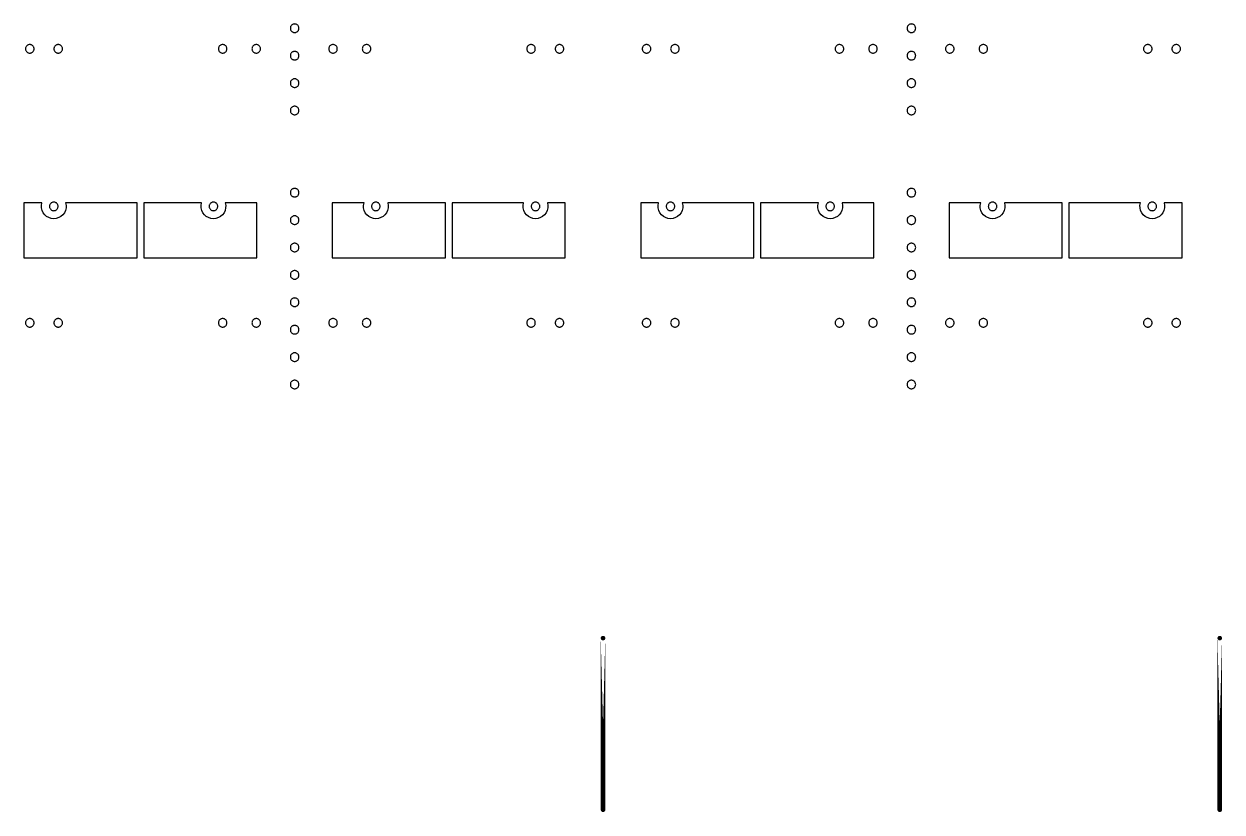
# Model space of a CAD drawing. Extents: x -100 to 100, y -100 to 100.
# Drawn here: x 32.99 to 53.93, y -64.24 to -50.46 of the extents above; entities that cross this region are included whole.
import ezdxf

# ---------------------------------------------------------------- set-up
doc = ezdxf.new("R2010")
doc.units = 0
doc.layers.get('0').update_dxf_attribs({"linetype": 'continuous'})
doc.layers.add('C4', color=7, linetype='continuous')

# ---------------------------------------------------------------- blocks, each defined once
blk = doc.blocks.new('LDI_XFL94-0512-011_C4_B1')
at = {"layer": 'C4'}
for points in [[(37.725, -53.338), (37.715, -53.339), (37.705, -53.341), (37.696, -53.344), (37.687, -53.348), (37.679, -53.354), (37.672, -53.36), (37.665, -53.368), (37.66, -53.376), (37.655, -53.384), (37.652, -53.394), (37.65, -53.403), (37.65, -53.413), (37.65, -53.423), (37.652, -53.433), (37.655, -53.442), (37.66, -53.451), (37.665, -53.459), (37.672, -53.466), (37.679, -53.473), (37.687, -53.478), (37.696, -53.482), (37.705, -53.486), (37.715, -53.488), (37.725, -53.488), (37.734, -53.488), (37.744, -53.486), (37.753, -53.482), (37.762, -53.478), (37.77, -53.473), (37.778, -53.466), (37.784, -53.459), (37.79, -53.451), (37.794, -53.442), (37.797, -53.433), (37.799, -53.423), (37.8, -53.413), (37.799, -53.403), (37.797, -53.394), (37.794, -53.384), (37.79, -53.376), (37.784, -53.368), (37.778, -53.36), (37.77, -53.354), (37.762, -53.348), (37.753, -53.344), (37.744, -53.341), (37.734, -53.339), (37.725, -53.338)], [(48.503, -53.338), (48.493, -53.339), (48.484, -53.341), (48.474, -53.344), (48.465, -53.348), (48.457, -53.354), (48.45, -53.36), (48.443, -53.368), (48.438, -53.376), (48.434, -53.384), (48.431, -53.394), (48.429, -53.403), (48.428, -53.413), (48.429, -53.423), (48.431, -53.433), (48.434, -53.442), (48.438, -53.451), (48.443, -53.459), (48.45, -53.466), (48.457, -53.473), (48.465, -53.478), (48.474, -53.482), (48.484, -53.486), (48.493, -53.488), (48.503, -53.488), (48.513, -53.488), (48.522, -53.486), (48.532, -53.482), (48.54, -53.478), (48.549, -53.473), (48.556, -53.466), (48.562, -53.459), (48.568, -53.451), (48.572, -53.442), (48.575, -53.433), (48.577, -53.423), (48.578, -53.413), (48.577, -53.403), (48.575, -53.394), (48.572, -53.384), (48.568, -53.376), (48.562, -53.368), (48.556, -53.36), (48.549, -53.354), (48.54, -53.348), (48.532, -53.344), (48.522, -53.341), (48.513, -53.339), (48.503, -53.338)], [(32.994, -54.551), (34.97, -54.551), (34.97, -53.593), (33.722, -53.593), (33.73, -53.636), (33.729, -53.681), (33.718, -53.724), (33.7, -53.764), (33.673, -53.799), (33.64, -53.828), (33.601, -53.85), (33.559, -53.864), (33.515, -53.868), (33.471, -53.864), (33.429, -53.85), (33.39, -53.828), (33.357, -53.799), (33.33, -53.764), (33.311, -53.724), (33.301, -53.681), (33.3, -53.636), (33.308, -53.593), (32.994, -53.593), (32.994, -54.551)], [(33.515, -53.578), (33.505, -53.578), (33.496, -53.58), (33.486, -53.583), (33.477, -53.588), (33.469, -53.593), (33.462, -53.6), (33.455, -53.607), (33.45, -53.615), (33.446, -53.624), (33.443, -53.633), (33.441, -53.643), (33.44, -53.653), (33.441, -53.662), (33.443, -53.672), (33.446, -53.681), (33.45, -53.69), (33.455, -53.698), (33.462, -53.706), (33.469, -53.712), (33.477, -53.718), (33.486, -53.722), (33.496, -53.725), (33.505, -53.727), (33.515, -53.728), (33.525, -53.727), (33.534, -53.725), (33.544, -53.722), (33.552, -53.718), (33.561, -53.712), (33.568, -53.706), (33.574, -53.698), (33.58, -53.69), (33.584, -53.681), (33.587, -53.672), (33.589, -53.662), (33.59, -53.653), (33.589, -53.643), (33.587, -53.633), (33.584, -53.624), (33.58, -53.615), (33.574, -53.607), (33.568, -53.6), (33.561, -53.593), (33.552, -53.588), (33.544, -53.583), (33.534, -53.58), (33.525, -53.578), (33.515, -53.578)], [(35.09, -54.551), (37.066, -54.551), (37.066, -53.593), (36.512, -53.593), (36.52, -53.636), (36.519, -53.681), (36.509, -53.724), (36.49, -53.764), (36.463, -53.799), (36.43, -53.828), (36.392, -53.85), (36.349, -53.864), (36.305, -53.868), (36.261, -53.864), (36.219, -53.85), (36.181, -53.828), (36.147, -53.799), (36.121, -53.764), (36.102, -53.724), (36.092, -53.681), (36.09, -53.636), (36.098, -53.593), (35.09, -53.593), (35.09, -54.551)], [(36.305, -53.578), (36.296, -53.578), (36.286, -53.58), (36.277, -53.583), (36.268, -53.588), (36.26, -53.593), (36.252, -53.6), (36.246, -53.607), (36.24, -53.615), (36.236, -53.624), (36.233, -53.633), (36.231, -53.643), (36.23, -53.653), (36.231, -53.662), (36.233, -53.672), (36.236, -53.681), (36.24, -53.69), (36.246, -53.698), (36.252, -53.706), (36.26, -53.712), (36.268, -53.718), (36.277, -53.722), (36.286, -53.725), (36.296, -53.727), (36.305, -53.728), (36.315, -53.727), (36.325, -53.725), (36.334, -53.722), (36.343, -53.718), (36.351, -53.712), (36.358, -53.706), (36.365, -53.698), (36.37, -53.69), (36.375, -53.681), (36.378, -53.672), (36.38, -53.662), (36.38, -53.653), (36.38, -53.643), (36.378, -53.633), (36.375, -53.624), (36.37, -53.615), (36.365, -53.607), (36.358, -53.6), (36.351, -53.593), (36.343, -53.588), (36.334, -53.583), (36.325, -53.58), (36.315, -53.578), (36.305, -53.578)], [(40.359, -53.593), (39.351, -53.593), (39.359, -53.636), (39.357, -53.681), (39.347, -53.724), (39.328, -53.764), (39.302, -53.799), (39.269, -53.828), (39.23, -53.85), (39.188, -53.864), (39.144, -53.868), (39.1, -53.864), (39.057, -53.85), (39.019, -53.828), (38.986, -53.799), (38.959, -53.764), (38.94, -53.724), (38.93, -53.681), (38.929, -53.636), (38.937, -53.593), (38.383, -53.593), (38.383, -54.551), (40.359, -54.551), (40.359, -53.593)], [(39.144, -53.578), (39.134, -53.578), (39.124, -53.58), (39.115, -53.583), (39.106, -53.588), (39.098, -53.593), (39.091, -53.6), (39.084, -53.607), (39.079, -53.615), (39.074, -53.624), (39.071, -53.633), (39.069, -53.643), (39.069, -53.653), (39.069, -53.662), (39.071, -53.672), (39.074, -53.681), (39.079, -53.69), (39.084, -53.698), (39.091, -53.706), (39.098, -53.712), (39.106, -53.718), (39.115, -53.722), (39.124, -53.725), (39.134, -53.727), (39.144, -53.728), (39.154, -53.727), (39.163, -53.725), (39.172, -53.722), (39.181, -53.718), (39.189, -53.712), (39.197, -53.706), (39.203, -53.698), (39.209, -53.69), (39.213, -53.681), (39.216, -53.672), (39.218, -53.662), (39.219, -53.653), (39.218, -53.643), (39.216, -53.633), (39.213, -53.624), (39.209, -53.615), (39.203, -53.607), (39.197, -53.6), (39.189, -53.593), (39.181, -53.588), (39.172, -53.583), (39.163, -53.58), (39.154, -53.578), (39.144, -53.578)], [(42.455, -53.593), (42.141, -53.593), (42.149, -53.636), (42.148, -53.681), (42.138, -53.724), (42.119, -53.764), (42.092, -53.799), (42.059, -53.828), (42.02, -53.85), (41.978, -53.864), (41.934, -53.868), (41.89, -53.864), (41.848, -53.85), (41.809, -53.828), (41.776, -53.799), (41.749, -53.764), (41.731, -53.724), (41.72, -53.681), (41.719, -53.636), (41.727, -53.593), (40.479, -53.593), (40.479, -54.551), (42.455, -54.551), (42.455, -53.593)], [(41.934, -53.578), (41.924, -53.578), (41.915, -53.58), (41.905, -53.583), (41.897, -53.588), (41.888, -53.593), (41.881, -53.6), (41.875, -53.607), (41.869, -53.615), (41.865, -53.624), (41.862, -53.633), (41.86, -53.643), (41.859, -53.653), (41.86, -53.662), (41.862, -53.672), (41.865, -53.681), (41.869, -53.69), (41.875, -53.698), (41.881, -53.706), (41.888, -53.712), (41.897, -53.718), (41.905, -53.722), (41.915, -53.725), (41.924, -53.727), (41.934, -53.728), (41.944, -53.727), (41.954, -53.725), (41.963, -53.722), (41.972, -53.718), (41.98, -53.712), (41.987, -53.706), (41.994, -53.698), (41.999, -53.69), (42.003, -53.681), (42.007, -53.672), (42.008, -53.662), (42.009, -53.653), (42.008, -53.643), (42.007, -53.633), (42.003, -53.624), (41.999, -53.615), (41.994, -53.607), (41.987, -53.6), (41.98, -53.593), (41.972, -53.588), (41.963, -53.583), (41.954, -53.58), (41.944, -53.578), (41.934, -53.578)], [(43.772, -54.551), (45.749, -54.551), (45.749, -53.593), (44.5, -53.593), (44.508, -53.636), (44.507, -53.681), (44.497, -53.724), (44.478, -53.764), (44.452, -53.799), (44.418, -53.828), (44.38, -53.85), (44.337, -53.864), (44.293, -53.868), (44.249, -53.864), (44.207, -53.85), (44.169, -53.828), (44.135, -53.799), (44.109, -53.764), (44.09, -53.724), (44.08, -53.681), (44.078, -53.636), (44.086, -53.593), (43.772, -53.593), (43.772, -54.551)], [(44.293, -53.578), (44.284, -53.578), (44.274, -53.58), (44.265, -53.583), (44.256, -53.588), (44.248, -53.593), (44.24, -53.6), (44.234, -53.607), (44.228, -53.615), (44.224, -53.624), (44.221, -53.633), (44.219, -53.643), (44.218, -53.653), (44.219, -53.662), (44.221, -53.672), (44.224, -53.681), (44.228, -53.69), (44.234, -53.698), (44.24, -53.706), (44.248, -53.712), (44.256, -53.718), (44.265, -53.722), (44.274, -53.725), (44.284, -53.727), (44.293, -53.728), (44.303, -53.727), (44.313, -53.725), (44.322, -53.722), (44.331, -53.718), (44.339, -53.712), (44.346, -53.706), (44.353, -53.698), (44.358, -53.69), (44.363, -53.681), (44.366, -53.672), (44.368, -53.662), (44.368, -53.653), (44.368, -53.643), (44.366, -53.633), (44.363, -53.624), (44.358, -53.615), (44.353, -53.607), (44.346, -53.6), (44.339, -53.593), (44.331, -53.588), (44.322, -53.583), (44.313, -53.58), (44.303, -53.578), (44.293, -53.578)], [(45.868, -54.551), (47.844, -54.551), (47.844, -53.593), (47.291, -53.593), (47.299, -53.636), (47.298, -53.681), (47.287, -53.724), (47.269, -53.764), (47.242, -53.799), (47.209, -53.828), (47.17, -53.85), (47.128, -53.864), (47.084, -53.868), (47.04, -53.864), (46.998, -53.85), (46.959, -53.828), (46.926, -53.799), (46.899, -53.764), (46.88, -53.724), (46.87, -53.681), (46.869, -53.636), (46.877, -53.593), (45.868, -53.593), (45.868, -54.551)], [(47.084, -53.578), (47.074, -53.578), (47.064, -53.58), (47.055, -53.583), (47.046, -53.588), (47.038, -53.593), (47.031, -53.6), (47.024, -53.607), (47.019, -53.615), (47.015, -53.624), (47.011, -53.633), (47.009, -53.643), (47.009, -53.653), (47.009, -53.662), (47.011, -53.672), (47.015, -53.681), (47.019, -53.69), (47.024, -53.698), (47.031, -53.706), (47.038, -53.712), (47.046, -53.718), (47.055, -53.722), (47.064, -53.725), (47.074, -53.727), (47.084, -53.728), (47.094, -53.727), (47.103, -53.725), (47.113, -53.722), (47.121, -53.718), (47.129, -53.712), (47.137, -53.706), (47.143, -53.698), (47.149, -53.69), (47.153, -53.681), (47.156, -53.672), (47.158, -53.662), (47.159, -53.653), (47.158, -53.643), (47.156, -53.633), (47.153, -53.624), (47.149, -53.615), (47.143, -53.607), (47.137, -53.6), (47.129, -53.593), (47.121, -53.588), (47.113, -53.583), (47.103, -53.58), (47.094, -53.578), (47.084, -53.578)], [(51.138, -53.593), (50.129, -53.593), (50.137, -53.636), (50.136, -53.681), (50.126, -53.724), (50.107, -53.764), (50.08, -53.799), (50.047, -53.828), (50.008, -53.85), (49.966, -53.864), (49.922, -53.868), (49.878, -53.864), (49.836, -53.85), (49.797, -53.828), (49.764, -53.799), (49.737, -53.764), (49.719, -53.724), (49.708, -53.681), (49.707, -53.636), (49.715, -53.593), (49.162, -53.593), (49.162, -54.551), (51.138, -54.551), (51.138, -53.593)], [(49.922, -53.578), (49.912, -53.578), (49.903, -53.58), (49.893, -53.583), (49.885, -53.588), (49.876, -53.593), (49.869, -53.6), (49.863, -53.607), (49.857, -53.615), (49.853, -53.624), (49.85, -53.633), (49.848, -53.643), (49.847, -53.653), (49.848, -53.662), (49.85, -53.672), (49.853, -53.681), (49.857, -53.69), (49.863, -53.698), (49.869, -53.706), (49.876, -53.712), (49.885, -53.718), (49.893, -53.722), (49.903, -53.725), (49.912, -53.727), (49.922, -53.728), (49.932, -53.727), (49.942, -53.725), (49.951, -53.722), (49.96, -53.718), (49.968, -53.712), (49.975, -53.706), (49.982, -53.698), (49.987, -53.69), (49.991, -53.681), (49.995, -53.672), (49.997, -53.662), (49.997, -53.653), (49.997, -53.643), (49.995, -53.633), (49.991, -53.624), (49.987, -53.615), (49.982, -53.607), (49.975, -53.6), (49.968, -53.593), (49.96, -53.588), (49.951, -53.583), (49.942, -53.58), (49.932, -53.578), (49.922, -53.578)], [(53.234, -53.593), (52.92, -53.593), (52.928, -53.636), (52.926, -53.681), (52.916, -53.724), (52.897, -53.764), (52.871, -53.799), (52.837, -53.828), (52.799, -53.85), (52.757, -53.864), (52.713, -53.868), (52.669, -53.864), (52.626, -53.85), (52.588, -53.828), (52.554, -53.799), (52.528, -53.764), (52.509, -53.724), (52.499, -53.681), (52.498, -53.636), (52.505, -53.593), (51.257, -53.593), (51.257, -54.551), (53.234, -54.551), (53.234, -53.593)], [(52.713, -53.578), (52.703, -53.578), (52.693, -53.58), (52.684, -53.583), (52.675, -53.588), (52.667, -53.593), (52.66, -53.6), (52.653, -53.607), (52.648, -53.615), (52.643, -53.624), (52.64, -53.633), (52.638, -53.643), (52.638, -53.653), (52.638, -53.662), (52.64, -53.672), (52.643, -53.681), (52.648, -53.69), (52.653, -53.698), (52.66, -53.706), (52.667, -53.712), (52.675, -53.718), (52.684, -53.722), (52.693, -53.725), (52.703, -53.727), (52.713, -53.728), (52.722, -53.727), (52.732, -53.725), (52.741, -53.722), (52.75, -53.718), (52.758, -53.712), (52.766, -53.706), (52.772, -53.698), (52.778, -53.69), (52.782, -53.681), (52.785, -53.672), (52.787, -53.662), (52.788, -53.653), (52.787, -53.643), (52.785, -53.633), (52.782, -53.624), (52.778, -53.615), (52.772, -53.607), (52.766, -53.6), (52.758, -53.593), (52.75, -53.588), (52.741, -53.583), (52.732, -53.58), (52.722, -53.578), (52.713, -53.578)], [(37.725, -53.817), (37.715, -53.818), (37.705, -53.82), (37.696, -53.823), (37.687, -53.827), (37.679, -53.833), (37.672, -53.839), (37.665, -53.847), (37.66, -53.855), (37.655, -53.864), (37.652, -53.873), (37.65, -53.882), (37.65, -53.892), (37.65, -53.902), (37.652, -53.912), (37.655, -53.921), (37.66, -53.93), (37.665, -53.938), (37.672, -53.945), (37.679, -53.952), (37.687, -53.957), (37.696, -53.962), (37.705, -53.965), (37.715, -53.967), (37.725, -53.967), (37.734, -53.967), (37.744, -53.965), (37.753, -53.962), (37.762, -53.957), (37.77, -53.952), (37.778, -53.945), (37.784, -53.938), (37.79, -53.93), (37.794, -53.921), (37.797, -53.912), (37.799, -53.902), (37.8, -53.892), (37.799, -53.882), (37.797, -53.873), (37.794, -53.864), (37.79, -53.855), (37.784, -53.847), (37.778, -53.839), (37.77, -53.833), (37.762, -53.827), (37.753, -53.823), (37.744, -53.82), (37.734, -53.818), (37.725, -53.817)], [(48.503, -53.817), (48.493, -53.818), (48.484, -53.82), (48.474, -53.823), (48.465, -53.827), (48.457, -53.833), (48.45, -53.839), (48.443, -53.847), (48.438, -53.855), (48.434, -53.864), (48.431, -53.873), (48.429, -53.882), (48.428, -53.892), (48.429, -53.902), (48.431, -53.912), (48.434, -53.921), (48.438, -53.93), (48.443, -53.938), (48.45, -53.945), (48.457, -53.952), (48.465, -53.957), (48.474, -53.962), (48.484, -53.965), (48.493, -53.967), (48.503, -53.967), (48.513, -53.967), (48.522, -53.965), (48.532, -53.962), (48.54, -53.957), (48.549, -53.952), (48.556, -53.945), (48.562, -53.938), (48.568, -53.93), (48.572, -53.921), (48.575, -53.912), (48.577, -53.902), (48.578, -53.892), (48.577, -53.882), (48.575, -53.873), (48.572, -53.864), (48.568, -53.855), (48.562, -53.847), (48.556, -53.839), (48.549, -53.833), (48.54, -53.827), (48.532, -53.823), (48.522, -53.82), (48.513, -53.818), (48.503, -53.817)], [(37.725, -54.296), (37.715, -54.297), (37.705, -54.299), (37.696, -54.302), (37.687, -54.306), (37.679, -54.312), (37.672, -54.318), (37.665, -54.326), (37.66, -54.334), (37.655, -54.343), (37.652, -54.352), (37.65, -54.361), (37.65, -54.371), (37.65, -54.381), (37.652, -54.391), (37.655, -54.4), (37.66, -54.409), (37.665, -54.417), (37.672, -54.424), (37.679, -54.431), (37.687, -54.436), (37.696, -54.441), (37.705, -54.444), (37.715, -54.446), (37.725, -54.446), (37.734, -54.446), (37.744, -54.444), (37.753, -54.441), (37.762, -54.436), (37.77, -54.431), (37.778, -54.424), (37.784, -54.417), (37.79, -54.409), (37.794, -54.4), (37.797, -54.391), (37.799, -54.381), (37.8, -54.371), (37.799, -54.361), (37.797, -54.352), (37.794, -54.343), (37.79, -54.334), (37.784, -54.326), (37.778, -54.318), (37.77, -54.312), (37.762, -54.306), (37.753, -54.302), (37.744, -54.299), (37.734, -54.297), (37.725, -54.296)], [(48.503, -54.296), (48.493, -54.297), (48.484, -54.299), (48.474, -54.302), (48.465, -54.306), (48.457, -54.312), (48.45, -54.318), (48.443, -54.326), (48.438, -54.334), (48.434, -54.343), (48.431, -54.352), (48.429, -54.361), (48.428, -54.371), (48.429, -54.381), (48.431, -54.391), (48.434, -54.4), (48.438, -54.409), (48.443, -54.417), (48.45, -54.424), (48.457, -54.431), (48.465, -54.436), (48.474, -54.441), (48.484, -54.444), (48.493, -54.446), (48.503, -54.446), (48.513, -54.446), (48.522, -54.444), (48.532, -54.441), (48.54, -54.436), (48.549, -54.431), (48.556, -54.424), (48.562, -54.417), (48.568, -54.409), (48.572, -54.4), (48.575, -54.391), (48.577, -54.381), (48.578, -54.371), (48.577, -54.361), (48.575, -54.352), (48.572, -54.343), (48.568, -54.334), (48.562, -54.326), (48.556, -54.318), (48.549, -54.312), (48.54, -54.306), (48.532, -54.302), (48.522, -54.299), (48.513, -54.297), (48.503, -54.296)], [(37.725, -54.775), (37.715, -54.776), (37.705, -54.778), (37.696, -54.781), (37.687, -54.785), (37.679, -54.791), (37.672, -54.797), (37.665, -54.805), (37.66, -54.813), (37.655, -54.822), (37.652, -54.831), (37.65, -54.841), (37.65, -54.85), (37.65, -54.86), (37.652, -54.87), (37.655, -54.879), (37.66, -54.888), (37.665, -54.896), (37.672, -54.903), (37.679, -54.91), (37.687, -54.915), (37.696, -54.92), (37.705, -54.923), (37.715, -54.925), (37.725, -54.925), (37.734, -54.925), (37.744, -54.923), (37.753, -54.92), (37.762, -54.915), (37.77, -54.91), (37.778, -54.903), (37.784, -54.896), (37.79, -54.888), (37.794, -54.879), (37.797, -54.87), (37.799, -54.86), (37.8, -54.85), (37.799, -54.841), (37.797, -54.831), (37.794, -54.822), (37.79, -54.813), (37.784, -54.805), (37.778, -54.797), (37.77, -54.791), (37.762, -54.785), (37.753, -54.781), (37.744, -54.778), (37.734, -54.776), (37.725, -54.775)], [(48.503, -54.775), (48.493, -54.776), (48.484, -54.778), (48.474, -54.781), (48.465, -54.785), (48.457, -54.791), (48.45, -54.797), (48.443, -54.805), (48.438, -54.813), (48.434, -54.822), (48.431, -54.831), (48.429, -54.841), (48.428, -54.85), (48.429, -54.86), (48.431, -54.87), (48.434, -54.879), (48.438, -54.888), (48.443, -54.896), (48.45, -54.903), (48.457, -54.91), (48.465, -54.915), (48.474, -54.92), (48.484, -54.923), (48.493, -54.925), (48.503, -54.925), (48.513, -54.925), (48.522, -54.923), (48.532, -54.92), (48.54, -54.915), (48.549, -54.91), (48.556, -54.903), (48.562, -54.896), (48.568, -54.888), (48.572, -54.879), (48.575, -54.87), (48.577, -54.86), (48.578, -54.85), (48.577, -54.841), (48.575, -54.831), (48.572, -54.822), (48.568, -54.813), (48.562, -54.805), (48.556, -54.797), (48.549, -54.791), (48.54, -54.785), (48.532, -54.781), (48.522, -54.778), (48.513, -54.776), (48.503, -54.775)], [(37.725, -55.254), (37.715, -55.255), (37.705, -55.257), (37.696, -55.26), (37.687, -55.264), (37.679, -55.27), (37.672, -55.276), (37.665, -55.284), (37.66, -55.292), (37.655, -55.301), (37.652, -55.31), (37.65, -55.32), (37.65, -55.329), (37.65, -55.339), (37.652, -55.349), (37.655, -55.358), (37.66, -55.367), (37.665, -55.375), (37.672, -55.382), (37.679, -55.389), (37.687, -55.394), (37.696, -55.399), (37.705, -55.402), (37.715, -55.404), (37.725, -55.404), (37.734, -55.404), (37.744, -55.402), (37.753, -55.399), (37.762, -55.394), (37.77, -55.389), (37.778, -55.382), (37.784, -55.375), (37.79, -55.367), (37.794, -55.358), (37.797, -55.349), (37.799, -55.339), (37.8, -55.329), (37.799, -55.32), (37.797, -55.31), (37.794, -55.301), (37.79, -55.292), (37.784, -55.284), (37.778, -55.276), (37.77, -55.27), (37.762, -55.264), (37.753, -55.26), (37.744, -55.257), (37.734, -55.255), (37.725, -55.254)], [(48.503, -55.254), (48.493, -55.255), (48.484, -55.257), (48.474, -55.26), (48.465, -55.264), (48.457, -55.27), (48.45, -55.276), (48.443, -55.284), (48.438, -55.292), (48.434, -55.301), (48.431, -55.31), (48.429, -55.32), (48.428, -55.329), (48.429, -55.339), (48.431, -55.349), (48.434, -55.358), (48.438, -55.367), (48.443, -55.375), (48.45, -55.382), (48.457, -55.389), (48.465, -55.394), (48.474, -55.399), (48.484, -55.402), (48.493, -55.404), (48.503, -55.404), (48.513, -55.404), (48.522, -55.402), (48.532, -55.399), (48.54, -55.394), (48.549, -55.389), (48.556, -55.382), (48.562, -55.375), (48.568, -55.367), (48.572, -55.358), (48.575, -55.349), (48.577, -55.339), (48.578, -55.329), (48.577, -55.32), (48.575, -55.31), (48.572, -55.301), (48.568, -55.292), (48.562, -55.284), (48.556, -55.276), (48.549, -55.27), (48.54, -55.264), (48.532, -55.26), (48.522, -55.257), (48.513, -55.255), (48.503, -55.254)], [(33.096, -55.614), (33.086, -55.614), (33.076, -55.616), (33.067, -55.619), (33.058, -55.624), (33.05, -55.629), (33.043, -55.636), (33.036, -55.643), (33.031, -55.651), (33.027, -55.66), (33.023, -55.669), (33.021, -55.679), (33.021, -55.689), (33.021, -55.698), (33.023, -55.708), (33.027, -55.717), (33.031, -55.726), (33.036, -55.734), (33.043, -55.742), (33.05, -55.748), (33.058, -55.754), (33.067, -55.758), (33.076, -55.761), (33.086, -55.763), (33.096, -55.764), (33.106, -55.763), (33.115, -55.761), (33.125, -55.758), (33.133, -55.754), (33.141, -55.748), (33.149, -55.742), (33.155, -55.734), (33.161, -55.726), (33.165, -55.717), (33.168, -55.708), (33.17, -55.698), (33.171, -55.689), (33.17, -55.679), (33.168, -55.669), (33.165, -55.66), (33.161, -55.651), (33.155, -55.643), (33.149, -55.636), (33.141, -55.629), (33.133, -55.624), (33.125, -55.619), (33.115, -55.616), (33.106, -55.614), (33.096, -55.614)], [(33.593, -55.614), (33.583, -55.614), (33.573, -55.616), (33.564, -55.619), (33.555, -55.624), (33.547, -55.629), (33.54, -55.636), (33.533, -55.643), (33.528, -55.651), (33.524, -55.66), (33.52, -55.669), (33.518, -55.679), (33.518, -55.689), (33.518, -55.698), (33.52, -55.708), (33.524, -55.717), (33.528, -55.726), (33.533, -55.734), (33.54, -55.742), (33.547, -55.748), (33.555, -55.754), (33.564, -55.758), (33.573, -55.761), (33.583, -55.763), (33.593, -55.764), (33.603, -55.763), (33.612, -55.761), (33.622, -55.758), (33.63, -55.754), (33.638, -55.748), (33.646, -55.742), (33.652, -55.734), (33.658, -55.726), (33.662, -55.717), (33.665, -55.708), (33.667, -55.698), (33.668, -55.689), (33.667, -55.679), (33.665, -55.669), (33.662, -55.66), (33.658, -55.651), (33.652, -55.643), (33.646, -55.636), (33.638, -55.629), (33.63, -55.624), (33.622, -55.619), (33.612, -55.616), (33.603, -55.614), (33.593, -55.614)], [(36.467, -55.614), (36.457, -55.614), (36.448, -55.616), (36.438, -55.619), (36.43, -55.624), (36.421, -55.629), (36.414, -55.636), (36.408, -55.643), (36.402, -55.651), (36.398, -55.66), (36.395, -55.669), (36.393, -55.679), (36.392, -55.689), (36.393, -55.698), (36.395, -55.708), (36.398, -55.717), (36.402, -55.726), (36.408, -55.734), (36.414, -55.742), (36.421, -55.748), (36.43, -55.754), (36.438, -55.758), (36.448, -55.761), (36.457, -55.763), (36.467, -55.764), (36.477, -55.763), (36.486, -55.761), (36.496, -55.758), (36.505, -55.754), (36.513, -55.748), (36.52, -55.742), (36.527, -55.734), (36.532, -55.726), (36.536, -55.717), (36.54, -55.708), (36.541, -55.698), (36.542, -55.689), (36.541, -55.679), (36.54, -55.669), (36.536, -55.66), (36.532, -55.651), (36.527, -55.643), (36.52, -55.636), (36.513, -55.629), (36.505, -55.624), (36.496, -55.619), (36.486, -55.616), (36.477, -55.614), (36.467, -55.614)], [(37.054, -55.614), (37.044, -55.614), (37.034, -55.616), (37.025, -55.619), (37.016, -55.624), (37.008, -55.629), (37.001, -55.636), (36.994, -55.643), (36.989, -55.651), (36.985, -55.66), (36.981, -55.669), (36.98, -55.679), (36.979, -55.689), (36.98, -55.698), (36.981, -55.708), (36.985, -55.717), (36.989, -55.726), (36.994, -55.734), (37.001, -55.742), (37.008, -55.748), (37.016, -55.754), (37.025, -55.758), (37.034, -55.761), (37.044, -55.763), (37.054, -55.764), (37.064, -55.763), (37.073, -55.761), (37.083, -55.758), (37.091, -55.754), (37.1, -55.748), (37.107, -55.742), (37.113, -55.734), (37.119, -55.726), (37.123, -55.717), (37.126, -55.708), (37.128, -55.698), (37.129, -55.689), (37.128, -55.679), (37.126, -55.669), (37.123, -55.66), (37.119, -55.651), (37.113, -55.643), (37.107, -55.636), (37.1, -55.629), (37.091, -55.624), (37.083, -55.619), (37.073, -55.616), (37.064, -55.614), (37.054, -55.614)], [(38.395, -55.614), (38.385, -55.614), (38.376, -55.616), (38.367, -55.619), (38.358, -55.624), (38.35, -55.629), (38.342, -55.636), (38.336, -55.643), (38.33, -55.651), (38.326, -55.66), (38.323, -55.669), (38.321, -55.679), (38.32, -55.689), (38.321, -55.698), (38.323, -55.708), (38.326, -55.717), (38.33, -55.726), (38.336, -55.734), (38.342, -55.742), (38.35, -55.748), (38.358, -55.754), (38.367, -55.758), (38.376, -55.761), (38.385, -55.763), (38.395, -55.764), (38.405, -55.763), (38.415, -55.761), (38.424, -55.758), (38.433, -55.754), (38.441, -55.748), (38.448, -55.742), (38.455, -55.734), (38.46, -55.726), (38.465, -55.717), (38.468, -55.708), (38.47, -55.698), (38.47, -55.689), (38.47, -55.679), (38.468, -55.669), (38.465, -55.66), (38.46, -55.651), (38.455, -55.643), (38.448, -55.636), (38.441, -55.629), (38.433, -55.624), (38.424, -55.619), (38.415, -55.616), (38.405, -55.614), (38.395, -55.614)], [(38.982, -55.614), (38.972, -55.614), (38.963, -55.616), (38.953, -55.619), (38.945, -55.624), (38.936, -55.629), (38.929, -55.636), (38.923, -55.643), (38.917, -55.651), (38.913, -55.66), (38.91, -55.669), (38.908, -55.679), (38.907, -55.689), (38.908, -55.698), (38.91, -55.708), (38.913, -55.717), (38.917, -55.726), (38.923, -55.734), (38.929, -55.742), (38.936, -55.748), (38.945, -55.754), (38.953, -55.758), (38.963, -55.761), (38.972, -55.763), (38.982, -55.764), (38.992, -55.763), (39.001, -55.761), (39.011, -55.758), (39.02, -55.754), (39.028, -55.748), (39.035, -55.742), (39.042, -55.734), (39.047, -55.726), (39.051, -55.717), (39.054, -55.708), (39.056, -55.698), (39.057, -55.689), (39.056, -55.679), (39.054, -55.669), (39.051, -55.66), (39.047, -55.651), (39.042, -55.643), (39.035, -55.636), (39.028, -55.629), (39.02, -55.624), (39.011, -55.619), (39.001, -55.616), (38.992, -55.614), (38.982, -55.614)], [(41.856, -55.614), (41.846, -55.614), (41.837, -55.616), (41.828, -55.619), (41.819, -55.624), (41.811, -55.629), (41.803, -55.636), (41.797, -55.643), (41.791, -55.651), (41.787, -55.66), (41.784, -55.669), (41.782, -55.679), (41.781, -55.689), (41.782, -55.698), (41.784, -55.708), (41.787, -55.717), (41.791, -55.726), (41.797, -55.734), (41.803, -55.742), (41.811, -55.748), (41.819, -55.754), (41.828, -55.758), (41.837, -55.761), (41.846, -55.763), (41.856, -55.764), (41.866, -55.763), (41.876, -55.761), (41.885, -55.758), (41.894, -55.754), (41.902, -55.748), (41.909, -55.742), (41.916, -55.734), (41.921, -55.726), (41.926, -55.717), (41.929, -55.708), (41.931, -55.698), (41.931, -55.689), (41.931, -55.679), (41.929, -55.669), (41.926, -55.66), (41.921, -55.651), (41.916, -55.643), (41.909, -55.636), (41.902, -55.629), (41.894, -55.624), (41.885, -55.619), (41.876, -55.616), (41.866, -55.614), (41.856, -55.614)], [(42.353, -55.614), (42.344, -55.614), (42.334, -55.616), (42.325, -55.619), (42.316, -55.624), (42.308, -55.629), (42.3, -55.636), (42.294, -55.643), (42.288, -55.651), (42.284, -55.66), (42.281, -55.669), (42.279, -55.679), (42.278, -55.689), (42.279, -55.698), (42.281, -55.708), (42.284, -55.717), (42.288, -55.726), (42.294, -55.734), (42.3, -55.742), (42.308, -55.748), (42.316, -55.754), (42.325, -55.758), (42.334, -55.761), (42.344, -55.763), (42.353, -55.764), (42.363, -55.763), (42.373, -55.761), (42.382, -55.758), (42.391, -55.754), (42.399, -55.748), (42.406, -55.742), (42.413, -55.734), (42.418, -55.726), (42.423, -55.717), (42.426, -55.708), (42.428, -55.698), (42.428, -55.689), (42.428, -55.679), (42.426, -55.669), (42.423, -55.66), (42.418, -55.651), (42.413, -55.643), (42.406, -55.636), (42.399, -55.629), (42.391, -55.624), (42.382, -55.619), (42.373, -55.616), (42.363, -55.614), (42.353, -55.614)], [(43.874, -55.614), (43.864, -55.614), (43.855, -55.616), (43.846, -55.619), (43.837, -55.624), (43.829, -55.629), (43.821, -55.636), (43.815, -55.643), (43.809, -55.651), (43.805, -55.66), (43.802, -55.669), (43.8, -55.679), (43.799, -55.689), (43.8, -55.698), (43.802, -55.708), (43.805, -55.717), (43.809, -55.726), (43.815, -55.734), (43.821, -55.742), (43.829, -55.748), (43.837, -55.754), (43.846, -55.758), (43.855, -55.761), (43.864, -55.763), (43.874, -55.764), (43.884, -55.763), (43.894, -55.761), (43.903, -55.758), (43.912, -55.754), (43.92, -55.748), (43.927, -55.742), (43.934, -55.734), (43.939, -55.726), (43.944, -55.717), (43.947, -55.708), (43.949, -55.698), (43.949, -55.689), (43.949, -55.679), (43.947, -55.669), (43.944, -55.66), (43.939, -55.651), (43.934, -55.643), (43.927, -55.636), (43.92, -55.629), (43.912, -55.624), (43.903, -55.619), (43.894, -55.616), (43.884, -55.614), (43.874, -55.614)], [(44.371, -55.614), (44.361, -55.614), (44.352, -55.616), (44.343, -55.619), (44.334, -55.624), (44.326, -55.629), (44.318, -55.636), (44.312, -55.643), (44.306, -55.651), (44.302, -55.66), (44.299, -55.669), (44.297, -55.679), (44.296, -55.689), (44.297, -55.698), (44.299, -55.708), (44.302, -55.717), (44.306, -55.726), (44.312, -55.734), (44.318, -55.742), (44.326, -55.748), (44.334, -55.754), (44.343, -55.758), (44.352, -55.761), (44.361, -55.763), (44.371, -55.764), (44.381, -55.763), (44.391, -55.761), (44.4, -55.758), (44.409, -55.754), (44.417, -55.748), (44.424, -55.742), (44.431, -55.734), (44.436, -55.726), (44.441, -55.717), (44.444, -55.708), (44.446, -55.698), (44.446, -55.689), (44.446, -55.679), (44.444, -55.669), (44.441, -55.66), (44.436, -55.651), (44.431, -55.643), (44.424, -55.636), (44.417, -55.629), (44.409, -55.624), (44.4, -55.619), (44.391, -55.616), (44.381, -55.614), (44.371, -55.614)], [(47.246, -55.614), (47.236, -55.614), (47.226, -55.616), (47.217, -55.619), (47.208, -55.624), (47.2, -55.629), (47.192, -55.636), (47.186, -55.643), (47.181, -55.651), (47.176, -55.66), (47.173, -55.669), (47.171, -55.679), (47.171, -55.689), (47.171, -55.698), (47.173, -55.708), (47.176, -55.717), (47.181, -55.726), (47.186, -55.734), (47.192, -55.742), (47.2, -55.748), (47.208, -55.754), (47.217, -55.758), (47.226, -55.761), (47.236, -55.763), (47.246, -55.764), (47.255, -55.763), (47.265, -55.761), (47.274, -55.758), (47.283, -55.754), (47.291, -55.748), (47.299, -55.742), (47.305, -55.734), (47.31, -55.726), (47.315, -55.717), (47.318, -55.708), (47.32, -55.698), (47.321, -55.689), (47.32, -55.679), (47.318, -55.669), (47.315, -55.66), (47.31, -55.651), (47.305, -55.643), (47.299, -55.636), (47.291, -55.629), (47.283, -55.624), (47.274, -55.619), (47.265, -55.616), (47.255, -55.614), (47.246, -55.614)], [(47.832, -55.614), (47.823, -55.614), (47.813, -55.616), (47.804, -55.619), (47.795, -55.624), (47.787, -55.629), (47.779, -55.636), (47.773, -55.643), (47.767, -55.651), (47.763, -55.66), (47.76, -55.669), (47.758, -55.679), (47.757, -55.689), (47.758, -55.698), (47.76, -55.708), (47.763, -55.717), (47.767, -55.726), (47.773, -55.734), (47.779, -55.742), (47.787, -55.748), (47.795, -55.754), (47.804, -55.758), (47.813, -55.761), (47.823, -55.763), (47.832, -55.764), (47.842, -55.763), (47.852, -55.761), (47.861, -55.758), (47.87, -55.754), (47.878, -55.748), (47.885, -55.742), (47.892, -55.734), (47.897, -55.726), (47.902, -55.717), (47.905, -55.708), (47.907, -55.698), (47.907, -55.689), (47.907, -55.679), (47.905, -55.669), (47.902, -55.66), (47.897, -55.651), (47.892, -55.643), (47.885, -55.636), (47.878, -55.629), (47.87, -55.624), (47.861, -55.619), (47.852, -55.616), (47.842, -55.614), (47.832, -55.614)], [(49.174, -55.614), (49.164, -55.614), (49.154, -55.616), (49.145, -55.619), (49.136, -55.624), (49.128, -55.629), (49.121, -55.636), (49.114, -55.643), (49.109, -55.651), (49.104, -55.66), (49.101, -55.669), (49.099, -55.679), (49.099, -55.689), (49.099, -55.698), (49.101, -55.708), (49.104, -55.717), (49.109, -55.726), (49.114, -55.734), (49.121, -55.742), (49.128, -55.748), (49.136, -55.754), (49.145, -55.758), (49.154, -55.761), (49.164, -55.763), (49.174, -55.764), (49.183, -55.763), (49.193, -55.761), (49.202, -55.758), (49.211, -55.754), (49.219, -55.748), (49.227, -55.742), (49.233, -55.734), (49.239, -55.726), (49.243, -55.717), (49.246, -55.708), (49.248, -55.698), (49.249, -55.689), (49.248, -55.679), (49.246, -55.669), (49.243, -55.66), (49.239, -55.651), (49.233, -55.643), (49.227, -55.636), (49.219, -55.629), (49.211, -55.624), (49.202, -55.619), (49.193, -55.616), (49.183, -55.614), (49.174, -55.614)], [(49.76, -55.614), (49.751, -55.614), (49.741, -55.616), (49.732, -55.619), (49.723, -55.624), (49.715, -55.629), (49.707, -55.636), (49.701, -55.643), (49.696, -55.651), (49.691, -55.66), (49.688, -55.669), (49.686, -55.679), (49.685, -55.689), (49.686, -55.698), (49.688, -55.708), (49.691, -55.717), (49.696, -55.726), (49.701, -55.734), (49.707, -55.742), (49.715, -55.748), (49.723, -55.754), (49.732, -55.758), (49.741, -55.761), (49.751, -55.763), (49.76, -55.764), (49.77, -55.763), (49.78, -55.761), (49.789, -55.758), (49.798, -55.754), (49.806, -55.748), (49.814, -55.742), (49.82, -55.734), (49.825, -55.726), (49.83, -55.717), (49.833, -55.708), (49.835, -55.698), (49.835, -55.689), (49.835, -55.679), (49.833, -55.669), (49.83, -55.66), (49.825, -55.651), (49.82, -55.643), (49.814, -55.636), (49.806, -55.629), (49.798, -55.624), (49.789, -55.619), (49.78, -55.616), (49.77, -55.614), (49.76, -55.614)], [(52.635, -55.614), (52.625, -55.614), (52.615, -55.616), (52.606, -55.619), (52.597, -55.624), (52.589, -55.629), (52.582, -55.636), (52.575, -55.643), (52.57, -55.651), (52.565, -55.66), (52.562, -55.669), (52.56, -55.679), (52.56, -55.689), (52.56, -55.698), (52.562, -55.708), (52.565, -55.717), (52.57, -55.726), (52.575, -55.734), (52.582, -55.742), (52.589, -55.748), (52.597, -55.754), (52.606, -55.758), (52.615, -55.761), (52.625, -55.763), (52.635, -55.764), (52.645, -55.763), (52.654, -55.761), (52.663, -55.758), (52.672, -55.754), (52.68, -55.748), (52.688, -55.742), (52.694, -55.734), (52.7, -55.726), (52.704, -55.717), (52.707, -55.708), (52.709, -55.698), (52.71, -55.689), (52.709, -55.679), (52.707, -55.669), (52.704, -55.66), (52.7, -55.651), (52.694, -55.643), (52.688, -55.636), (52.68, -55.629), (52.672, -55.624), (52.663, -55.619), (52.654, -55.616), (52.645, -55.614), (52.635, -55.614)], [(53.132, -55.614), (53.122, -55.614), (53.112, -55.616), (53.103, -55.619), (53.094, -55.624), (53.086, -55.629), (53.079, -55.636), (53.072, -55.643), (53.067, -55.651), (53.062, -55.66), (53.059, -55.669), (53.057, -55.679), (53.057, -55.689), (53.057, -55.698), (53.059, -55.708), (53.062, -55.717), (53.067, -55.726), (53.072, -55.734), (53.079, -55.742), (53.086, -55.748), (53.094, -55.754), (53.103, -55.758), (53.112, -55.761), (53.122, -55.763), (53.132, -55.764), (53.142, -55.763), (53.151, -55.761), (53.16, -55.758), (53.169, -55.754), (53.177, -55.748), (53.185, -55.742), (53.191, -55.734), (53.197, -55.726), (53.201, -55.717), (53.204, -55.708), (53.206, -55.698), (53.207, -55.689), (53.206, -55.679), (53.204, -55.669), (53.201, -55.66), (53.197, -55.651), (53.191, -55.643), (53.185, -55.636), (53.177, -55.629), (53.169, -55.624), (53.16, -55.619), (53.151, -55.616), (53.142, -55.614), (53.132, -55.614)], [(37.725, -55.733), (37.715, -55.734), (37.705, -55.736), (37.696, -55.739), (37.687, -55.743), (37.679, -55.749), (37.672, -55.755), (37.665, -55.763), (37.66, -55.771), (37.655, -55.78), (37.652, -55.789), (37.65, -55.799), (37.65, -55.808), (37.65, -55.818), (37.652, -55.828), (37.655, -55.837), (37.66, -55.846), (37.665, -55.854), (37.672, -55.861), (37.679, -55.868), (37.687, -55.873), (37.696, -55.878), (37.705, -55.881), (37.715, -55.883), (37.725, -55.883), (37.734, -55.883), (37.744, -55.881), (37.753, -55.878), (37.762, -55.873), (37.77, -55.868), (37.778, -55.861), (37.784, -55.854), (37.79, -55.846), (37.794, -55.837), (37.797, -55.828), (37.799, -55.818), (37.8, -55.808), (37.799, -55.799), (37.797, -55.789), (37.794, -55.78), (37.79, -55.771), (37.784, -55.763), (37.778, -55.755), (37.77, -55.749), (37.762, -55.743), (37.753, -55.739), (37.744, -55.736), (37.734, -55.734), (37.725, -55.733)], [(48.503, -55.733), (48.493, -55.734), (48.484, -55.736), (48.474, -55.739), (48.465, -55.743), (48.457, -55.749), (48.45, -55.755), (48.443, -55.763), (48.438, -55.771), (48.434, -55.78), (48.431, -55.789), (48.429, -55.799), (48.428, -55.808), (48.429, -55.818), (48.431, -55.828), (48.434, -55.837), (48.438, -55.846), (48.443, -55.854), (48.45, -55.861), (48.457, -55.868), (48.465, -55.873), (48.474, -55.878), (48.484, -55.881), (48.493, -55.883), (48.503, -55.883), (48.513, -55.883), (48.522, -55.881), (48.532, -55.878), (48.54, -55.873), (48.549, -55.868), (48.556, -55.861), (48.562, -55.854), (48.568, -55.846), (48.572, -55.837), (48.575, -55.828), (48.577, -55.818), (48.578, -55.808), (48.577, -55.799), (48.575, -55.789), (48.572, -55.78), (48.568, -55.771), (48.562, -55.763), (48.556, -55.755), (48.549, -55.749), (48.54, -55.743), (48.532, -55.739), (48.522, -55.736), (48.513, -55.734), (48.503, -55.733)], [(37.725, -56.212), (37.715, -56.213), (37.705, -56.215), (37.696, -56.218), (37.687, -56.222), (37.679, -56.228), (37.672, -56.234), (37.665, -56.242), (37.66, -56.25), (37.655, -56.259), (37.652, -56.268), (37.65, -56.278), (37.65, -56.287), (37.65, -56.297), (37.652, -56.307), (37.655, -56.316), (37.66, -56.325), (37.665, -56.333), (37.672, -56.34), (37.679, -56.347), (37.687, -56.352), (37.696, -56.357), (37.705, -56.36), (37.715, -56.362), (37.725, -56.362), (37.734, -56.362), (37.744, -56.36), (37.753, -56.357), (37.762, -56.352), (37.77, -56.347), (37.778, -56.34), (37.784, -56.333), (37.79, -56.325), (37.794, -56.316), (37.797, -56.307), (37.799, -56.297), (37.8, -56.287), (37.799, -56.278), (37.797, -56.268), (37.794, -56.259), (37.79, -56.25), (37.784, -56.242), (37.778, -56.234), (37.77, -56.228), (37.762, -56.222), (37.753, -56.218), (37.744, -56.215), (37.734, -56.213), (37.725, -56.212)], [(48.503, -56.212), (48.493, -56.213), (48.484, -56.215), (48.474, -56.218), (48.465, -56.222), (48.457, -56.228), (48.45, -56.234), (48.443, -56.242), (48.438, -56.25), (48.434, -56.259), (48.431, -56.268), (48.429, -56.278), (48.428, -56.287), (48.429, -56.297), (48.431, -56.307), (48.434, -56.316), (48.438, -56.325), (48.443, -56.333), (48.45, -56.34), (48.457, -56.347), (48.465, -56.352), (48.474, -56.357), (48.484, -56.36), (48.493, -56.362), (48.503, -56.362), (48.513, -56.362), (48.522, -56.36), (48.532, -56.357), (48.54, -56.352), (48.549, -56.347), (48.556, -56.34), (48.562, -56.333), (48.568, -56.325), (48.572, -56.316), (48.575, -56.307), (48.577, -56.297), (48.578, -56.287), (48.577, -56.278), (48.575, -56.268), (48.572, -56.259), (48.568, -56.25), (48.562, -56.242), (48.556, -56.234), (48.549, -56.228), (48.54, -56.222), (48.532, -56.218), (48.522, -56.215), (48.513, -56.213), (48.503, -56.212)], [(37.725, -56.691), (37.715, -56.692), (37.705, -56.694), (37.696, -56.697), (37.687, -56.702), (37.679, -56.707), (37.672, -56.713), (37.665, -56.721), (37.66, -56.729), (37.655, -56.738), (37.652, -56.747), (37.65, -56.757), (37.65, -56.766), (37.65, -56.776), (37.652, -56.786), (37.655, -56.795), (37.66, -56.804), (37.665, -56.812), (37.672, -56.82), (37.679, -56.826), (37.687, -56.831), (37.696, -56.836), (37.705, -56.839), (37.715, -56.841), (37.725, -56.841), (37.734, -56.841), (37.744, -56.839), (37.753, -56.836), (37.762, -56.831), (37.77, -56.826), (37.778, -56.82), (37.784, -56.812), (37.79, -56.804), (37.794, -56.795), (37.797, -56.786), (37.799, -56.776), (37.8, -56.766), (37.799, -56.757), (37.797, -56.747), (37.794, -56.738), (37.79, -56.729), (37.784, -56.721), (37.778, -56.713), (37.77, -56.707), (37.762, -56.702), (37.753, -56.697), (37.744, -56.694), (37.734, -56.692), (37.725, -56.691)], [(48.503, -56.691), (48.493, -56.692), (48.484, -56.694), (48.474, -56.697), (48.465, -56.702), (48.457, -56.707), (48.45, -56.713), (48.443, -56.721), (48.438, -56.729), (48.434, -56.738), (48.431, -56.747), (48.429, -56.757), (48.428, -56.766), (48.429, -56.776), (48.431, -56.786), (48.434, -56.795), (48.438, -56.804), (48.443, -56.812), (48.45, -56.82), (48.457, -56.826), (48.465, -56.831), (48.474, -56.836), (48.484, -56.839), (48.493, -56.841), (48.503, -56.841), (48.513, -56.841), (48.522, -56.839), (48.532, -56.836), (48.54, -56.831), (48.549, -56.826), (48.556, -56.82), (48.562, -56.812), (48.568, -56.804), (48.572, -56.795), (48.575, -56.786), (48.577, -56.776), (48.578, -56.766), (48.577, -56.757), (48.575, -56.747), (48.572, -56.738), (48.568, -56.729), (48.562, -56.721), (48.556, -56.713), (48.549, -56.707), (48.54, -56.702), (48.532, -56.697), (48.522, -56.694), (48.513, -56.692), (48.503, -56.691)]]:
    blk.add_lwpolyline(points, close=True, dxfattribs=at)
blk = doc.blocks.new('cutlineendpoint')
at = {"const_width": 0.04}
blk.add_lwpolyline([(-0.02, 0, 1), (0.02, 0, 1)], format="xyb", close=True, dxfattribs=at)

msp = doc.modelspace()

# ---------------------------------------------------------------- linework, layer by layer
at = {"layer": 'C4', "const_width": 0.08}
for points in [[(43.114, -61.2), (43.114, -64.2)], [(53.892, -61.2), (53.892, -64.2)]]:
    msp.add_lwpolyline(points, close=True, dxfattribs=at)

# ---------------------------------------------------------------- block references
at = {"layer": 'C4'}
for name, p in [('LDI_XFL94-0512-011_C4_B1', (0, 4.79)), ('LDI_XFL94-0512-011_C4_B1', (0, 0)), ('cutlineendpoint', (43.114, -61.2)), ('cutlineendpoint', (53.892, -61.2)), ('cutlineendpoint', (43.114, -64.2)), ('cutlineendpoint', (53.892, -64.2))]:
    msp.add_blockref(name, p, dxfattribs=at)

doc.saveas('drawing.dxf')
